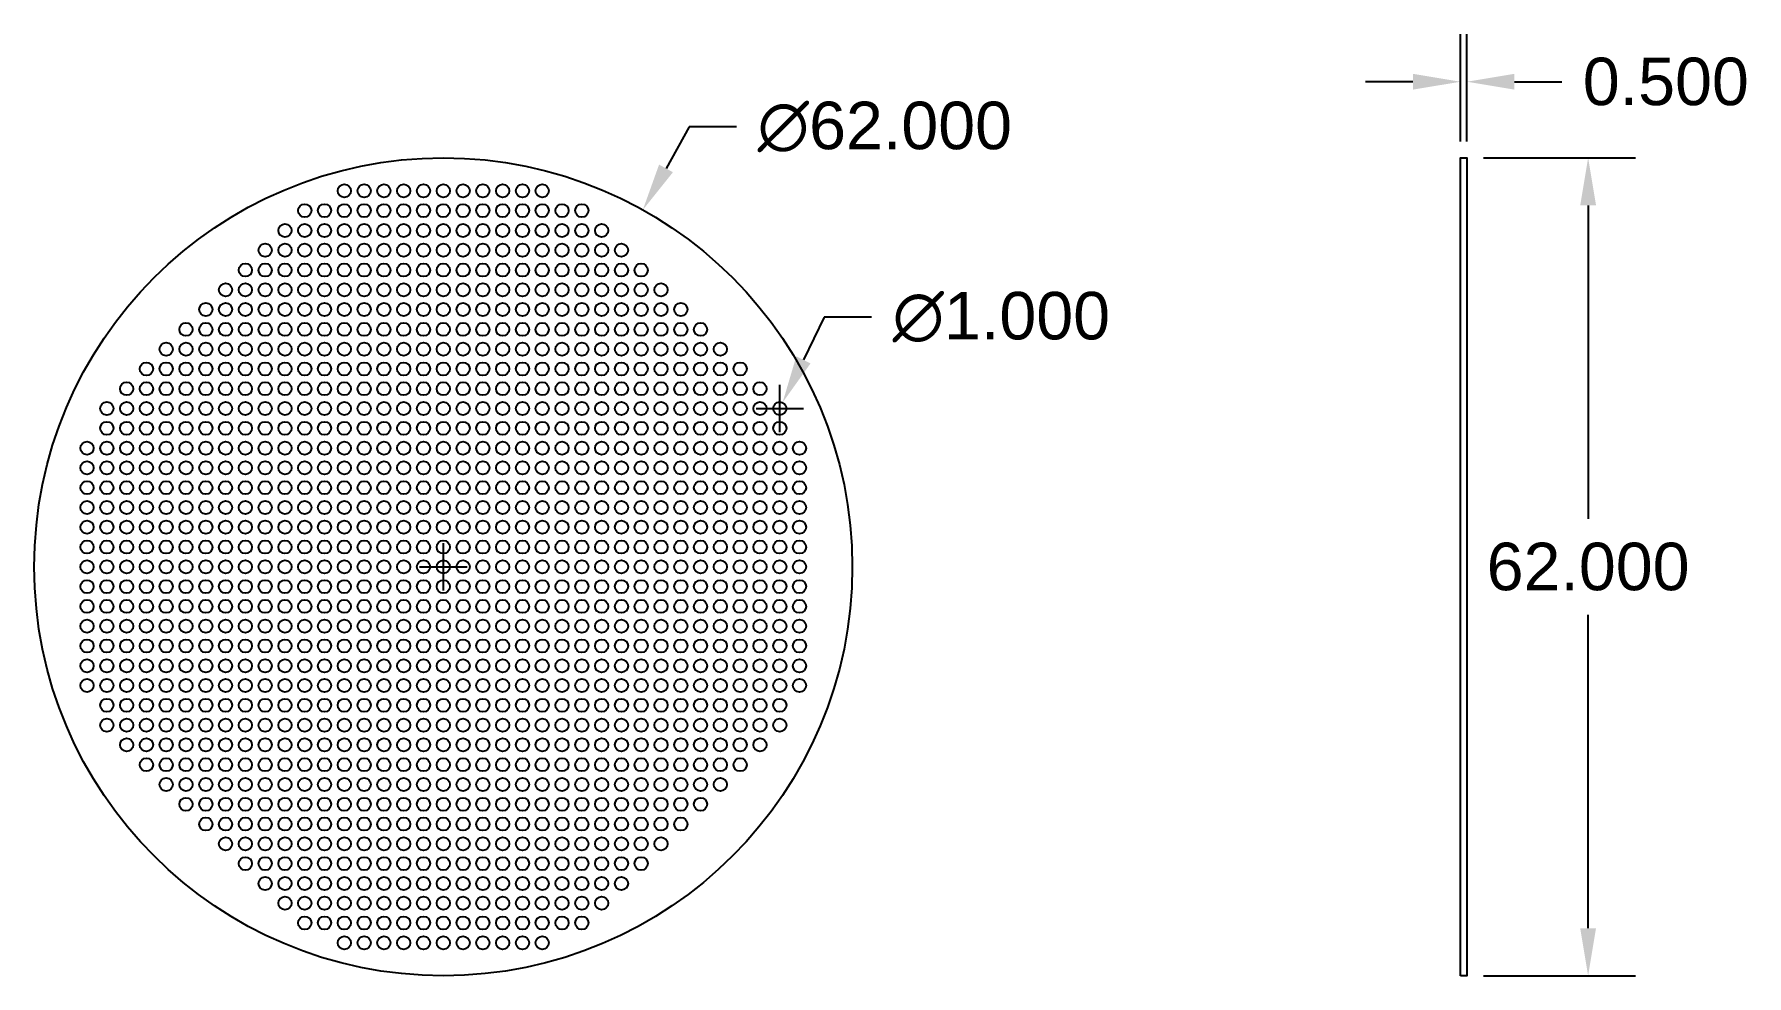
# Model space of a CAD drawing. Header units: millimetres. Extents: x 31 to 161, y 13 to 85.
import ezdxf

# ---------------------------------------------------------------- set-up
doc = ezdxf.new("R2010")
doc.units = ezdxf.units.MM
for name, color, linetype in [('Contur', 4, 'Continuous'), ('Cote', 3, 'Continuous'), ('Gauri', 6, 'Continuous')]:
    doc.layers.add(name, color=color, linetype=linetype)
doc.styles.get("Standard").update_dxf_attribs({"font": 'Arial.ttf'})
doc.dimstyles.get("Standard").update_dxf_attribs({"dimscale": 20, "dimtxt": 0.18, "dimasz": 0.18, "dimexe": 0.18, "dimexo": 0.0625, "dimgap": 0.09, "dimtad": 0, "dimtih": 1, "dimtoh": 1, "dimdec": 3, "dimzin": 0, "dimdsep": 46, "dimtxsty": 'Standard', "dimcen": 0.09, "dimadec": 0, "dimazin": 0, "dimtfac": 1, "dimtdec": 3, "dimtofl": 0, "dimtmove": 0, "dimatfit": 3, "dimfxl": 1, "dimtolj": 1, "dimtzin": 0, "dimarcsym": 0})

# ---------------------------------------------------------------- blocks, each defined once
blk = doc.blocks.new('*D3')
at = {"layer": 'Cote', "color": 0, "lineweight": -2, "transparency": 16777216}
for p, q in [((80.74, 77.75), (78.99, 74.61)), ((84.34, 77.75), (80.74, 77.75)), ((62.11, 42.61), (62.11, 46.21)), ((60.31, 44.41), (63.91, 44.41))]:
    blk.add_line(p, q, dxfattribs=at)
at = {"layer": 'Cote', "color": 0, "transparency": 16777216}
blk.add_solid([(78.46, 74.9), (79.51, 74.32), (77.23, 71.47)], dxfattribs=at)
at = {"layer": 'Defpoints', "color": 0, "transparency": 16777216}
for p in [(77.23, 71.47), (46.98, 17.35)]:
    blk.add_point(p, dxfattribs=at)
at = {"layer": 'Cote', "color": 0, "transparency": 16777216, "insert": (95.57, 77.75), "char_height": 3.6, "attachment_point": 5}
blk.add_mtext('\\A1;∅62.000', dxfattribs=at)
blk = doc.blocks.new('*D4')
at = {"layer": 'Cote', "color": 0, "lineweight": -2, "transparency": 16777216}
for p, q in [((90.97, 63.33), (89.4, 60.1)), ((94.57, 63.33), (90.97, 63.33)), ((87.61, 54.61), (87.61, 58.21)), ((85.81, 56.41), (89.41, 56.41))]:
    blk.add_line(p, q, dxfattribs=at)
at = {"layer": 'Cote', "color": 0, "transparency": 16777216}
blk.add_solid([(88.86, 60.36), (89.94, 59.83), (87.82, 56.86)], dxfattribs=at)
at = {"layer": 'Defpoints', "color": 0, "transparency": 16777216}
for p in [(87.39, 55.96), (87.82, 56.86)]:
    blk.add_point(p, dxfattribs=at)
at = {"layer": 'Cote', "color": 0, "transparency": 16777216, "insert": (104.4, 63.33), "char_height": 3.6, "attachment_point": 5}
blk.add_mtext('\\A1;∅1.000', dxfattribs=at)
blk = doc.blocks.new('*D5')
at = {"layer": 'Cote', "color": 0, "lineweight": -2, "transparency": 16777216}
for p, q in [((139.19, 76.66), (139.19, 84.78)), ((139.69, 76.66), (139.69, 84.78)), ((135.59, 81.18), (131.99, 81.18)), ((143.29, 81.18), (146.89, 81.18))]:
    blk.add_line(p, q, dxfattribs=at)
at = {"layer": 'Cote', "color": 0, "transparency": 16777216}
for points in [[(135.59, 81.78), (135.59, 80.58), (139.19, 81.18)], [(143.29, 81.78), (143.29, 80.58), (139.69, 81.18)]]:
    blk.add_solid(points, dxfattribs=at)
at = {"layer": 'Defpoints', "color": 0, "transparency": 16777216}
for p in [(139.69, 81.18), (139.19, 75.41), (139.69, 75.41)]:
    blk.add_point(p, dxfattribs=at)
at = {"layer": 'Cote', "color": 0, "transparency": 16777216, "insert": (154.76, 81.18), "char_height": 3.6, "attachment_point": 5}
blk.add_mtext('\\A1;0.500', dxfattribs=at)
blk = doc.blocks.new('*D6')
at = {"layer": 'Cote', "color": 0, "lineweight": -2, "transparency": 16777216}
for p, q in [((140.94, 75.41), (152.47, 75.41)), ((148.87, 71.81), (148.87, 48.05)), ((148.87, 17.01), (148.87, 40.77)), ((140.94, 13.41), (152.47, 13.41))]:
    blk.add_line(p, q, dxfattribs=at)
at = {"layer": 'Cote', "color": 0, "transparency": 16777216}
for points in [[(148.27, 71.81), (149.47, 71.81), (148.87, 75.41)], [(148.27, 17.01), (149.47, 17.01), (148.87, 13.41)]]:
    blk.add_solid(points, dxfattribs=at)
at = {"layer": 'Defpoints', "color": 0, "transparency": 16777216}
for p in [(139.69, 75.41), (139.69, 13.41), (148.87, 13.41)]:
    blk.add_point(p, dxfattribs=at)
at = {"layer": 'Cote', "color": 0, "transparency": 16777216, "insert": (148.87, 44.41), "char_height": 3.6, "attachment_point": 5}
blk.add_mtext('\\A1;62.000', dxfattribs=at)

msp = doc.modelspace()

# ---------------------------------------------------------------- linework, layer by layer
at = {"layer": 'Contur'}
for points in [[(139.1897, 13.4085), (139.1897, 75.4085), (139.6897, 75.4085), (139.6897, 13.4085)], [(62.1057, 13.4085)]]:
    msp.add_lwpolyline(points, close=True, dxfattribs=at)
msp.add_circle((62.1057, 44.4085), 31, dxfattribs=at)
at = {"layer": 'Gauri'}
for centre in [(54.6057, 72.9085), (56.1057, 72.9085), (57.6057, 72.9085), (59.1057, 72.9085), (60.6057, 72.9085), (62.1057, 72.9085), (63.6057, 72.9085), (65.1057, 72.9085), (66.6057, 72.9085), (68.1057, 72.9085), (69.6057, 72.9085), (51.6057, 71.4085), (53.1057, 71.4085), (54.6057, 71.4085), (56.1057, 71.4085), (57.6057, 71.4085), (59.1057, 71.4085), (60.6057, 71.4085), (62.1057, 71.4085), (63.6057, 71.4085), (65.1057, 71.4085), (66.6057, 71.4085), (68.1057, 71.4085), (69.6057, 71.4085), (71.1057, 71.4085), (72.6057, 71.4085), (50.1057, 69.9085), (51.6057, 69.9085), (53.1057, 69.9085), (54.6057, 69.9085), (56.1057, 69.9085), (57.6057, 69.9085), (59.1057, 69.9085), (60.6057, 69.9085), (62.1057, 69.9085), (63.6057, 69.9085), (65.1057, 69.9085), (66.6057, 69.9085), (68.1057, 69.9085), (69.6057, 69.9085), (71.1057, 69.9085), (72.6057, 69.9085), (74.1057, 69.9085), (48.6057, 68.4085), (50.1057, 68.4085), (51.6057, 68.4085), (53.1057, 68.4085), (54.6057, 68.4085), (56.1057, 68.4085), (57.6057, 68.4085), (59.1057, 68.4085), (60.6057, 68.4085), (62.1057, 68.4085), (63.6057, 68.4085), (65.1057, 68.4085), (66.6057, 68.4085), (68.1057, 68.4085), (69.6057, 68.4085), (71.1057, 68.4085), (72.6057, 68.4085), (74.1057, 68.4085), (75.6057, 68.4085), (47.1057, 66.9085), (48.6057, 66.9085), (50.1057, 66.9085), (51.6057, 66.9085), (53.1057, 66.9085), (54.6057, 66.9085), (56.1057, 66.9085), (57.6057, 66.9085), (59.1057, 66.9085), (60.6057, 66.9085), (62.1057, 66.9085), (63.6057, 66.9085), (65.1057, 66.9085), (66.6057, 66.9085), (68.1057, 66.9085), (69.6057, 66.9085), (71.1057, 66.9085), (72.6057, 66.9085), (74.1057, 66.9085), (75.6057, 66.9085), (77.1057, 66.9085), (45.6057, 65.4085), (47.1057, 65.4085), (48.6057, 65.4085), (50.1057, 65.4085), (51.6057, 65.4085), (53.1057, 65.4085), (54.6057, 65.4085), (56.1057, 65.4085), (57.6057, 65.4085), (59.1057, 65.4085), (60.6057, 65.4085), (62.1057, 65.4085), (63.6057, 65.4085), (65.1057, 65.4085), (66.6057, 65.4085), (68.1057, 65.4085), (69.6057, 65.4085), (71.1057, 65.4085), (72.6057, 65.4085), (74.1057, 65.4085), (75.6057, 65.4085), (77.1057, 65.4085), (78.6057, 65.4085), (44.1057, 63.9085), (45.6057, 63.9085), (47.1057, 63.9085), (48.6057, 63.9085), (50.1057, 63.9085), (51.6057, 63.9085), (53.1057, 63.9085), (54.6057, 63.9085), (56.1057, 63.9085), (57.6057, 63.9085), (59.1057, 63.9085), (60.6057, 63.9085), (62.1057, 63.9085), (63.6057, 63.9085), (65.1057, 63.9085), (66.6057, 63.9085), (68.1057, 63.9085), (69.6057, 63.9085), (71.1057, 63.9085), (72.6057, 63.9085), (74.1057, 63.9085), (75.6057, 63.9085), (77.1057, 63.9085), (78.6057, 63.9085), (80.1057, 63.9085), (42.6057, 62.4085), (44.1057, 62.4085), (45.6057, 62.4085), (47.1057, 62.4085), (48.6057, 62.4085), (50.1057, 62.4085), (51.6057, 62.4085), (53.1057, 62.4085), (54.6057, 62.4085), (56.1057, 62.4085), (57.6057, 62.4085), (59.1057, 62.4085), (60.6057, 62.4085), (62.1057, 62.4085), (63.6057, 62.4085), (65.1057, 62.4085), (66.6057, 62.4085), (68.1057, 62.4085), (69.6057, 62.4085), (71.1057, 62.4085), (72.6057, 62.4085), (74.1057, 62.4085), (75.6057, 62.4085), (77.1057, 62.4085), (78.6057, 62.4085), (80.1057, 62.4085), (81.6057, 62.4085), (41.1057, 60.9085), (42.6057, 60.9085), (44.1057, 60.9085), (45.6057, 60.9085), (47.1057, 60.9085), (48.6057, 60.9085), (50.1057, 60.9085), (51.6057, 60.9085), (53.1057, 60.9085), (54.6057, 60.9085), (56.1057, 60.9085), (57.6057, 60.9085), (59.1057, 60.9085), (60.6057, 60.9085), (62.1057, 60.9085), (63.6057, 60.9085), (65.1057, 60.9085), (66.6057, 60.9085), (68.1057, 60.9085), (69.6057, 60.9085), (71.1057, 60.9085), (72.6057, 60.9085), (74.1057, 60.9085), (75.6057, 60.9085), (77.1057, 60.9085), (78.6057, 60.9085), (80.1057, 60.9085), (81.6057, 60.9085), (83.1057, 60.9085), (39.6057, 59.4085), (41.1057, 59.4085), (42.6057, 59.4085), (44.1057, 59.4085), (45.6057, 59.4085), (47.1057, 59.4085), (48.6057, 59.4085), (50.1057, 59.4085), (51.6057, 59.4085), (53.1057, 59.4085), (54.6057, 59.4085), (56.1057, 59.4085), (57.6057, 59.4085), (59.1057, 59.4085), (60.6057, 59.4085), (62.1057, 59.4085), (63.6057, 59.4085), (65.1057, 59.4085), (66.6057, 59.4085), (68.1057, 59.4085), (69.6057, 59.4085), (71.1057, 59.4085), (72.6057, 59.4085), (74.1057, 59.4085), (75.6057, 59.4085), (77.1057, 59.4085), (78.6057, 59.4085), (80.1057, 59.4085), (81.6057, 59.4085), (83.1057, 59.4085), (84.6057, 59.4085), (38.1057, 57.9085), (39.6057, 57.9085), (41.1057, 57.9085), (42.6057, 57.9085), (44.1057, 57.9085), (45.6057, 57.9085), (47.1057, 57.9085), (48.6057, 57.9085), (50.1057, 57.9085), (51.6057, 57.9085), (53.1057, 57.9085), (54.6057, 57.9085), (56.1057, 57.9085), (57.6057, 57.9085), (59.1057, 57.9085), (60.6057, 57.9085), (62.1057, 57.9085), (63.6057, 57.9085), (65.1057, 57.9085), (66.6057, 57.9085), (68.1057, 57.9085), (69.6057, 57.9085), (71.1057, 57.9085), (72.6057, 57.9085), (74.1057, 57.9085), (75.6057, 57.9085), (77.1057, 57.9085), (78.6057, 57.9085), (80.1057, 57.9085), (81.6057, 57.9085), (83.1057, 57.9085), (84.6057, 57.9085), (86.1057, 57.9085), (36.6057, 56.4085), (38.1057, 56.4085), (39.6057, 56.4085), (41.1057, 56.4085), (42.6057, 56.4085), (44.1057, 56.4085), (45.6057, 56.4085), (47.1057, 56.4085), (48.6057, 56.4085), (50.1057, 56.4085), (51.6057, 56.4085), (53.1057, 56.4085), (54.6057, 56.4085), (56.1057, 56.4085), (57.6057, 56.4085), (59.1057, 56.4085), (60.6057, 56.4085), (62.1057, 56.4085), (63.6057, 56.4085), (65.1057, 56.4085), (66.6057, 56.4085), (68.1057, 56.4085), (69.6057, 56.4085), (71.1057, 56.4085), (72.6057, 56.4085), (74.1057, 56.4085), (75.6057, 56.4085), (77.1057, 56.4085), (78.6057, 56.4085), (80.1057, 56.4085), (81.6057, 56.4085), (83.1057, 56.4085), (84.6057, 56.4085), (86.1057, 56.4085), (87.6057, 56.4085), (36.6057, 54.9085), (38.1057, 54.9085), (39.6057, 54.9085), (41.1057, 54.9085), (42.6057, 54.9085), (44.1057, 54.9085), (45.6057, 54.9085), (47.1057, 54.9085), (48.6057, 54.9085), (50.1057, 54.9085), (51.6057, 54.9085), (53.1057, 54.9085), (54.6057, 54.9085), (56.1057, 54.9085), (57.6057, 54.9085), (59.1057, 54.9085), (60.6057, 54.9085), (62.1057, 54.9085), (63.6057, 54.9085), (65.1057, 54.9085), (66.6057, 54.9085), (68.1057, 54.9085), (69.6057, 54.9085), (71.1057, 54.9085), (72.6057, 54.9085), (74.1057, 54.9085), (75.6057, 54.9085), (77.1057, 54.9085), (78.6057, 54.9085), (80.1057, 54.9085), (81.6057, 54.9085), (83.1057, 54.9085), (84.6057, 54.9085), (86.1057, 54.9085), (87.6057, 54.9085), (35.1057, 53.4085), (36.6057, 53.4085), (38.1057, 53.4085), (39.6057, 53.4085), (41.1057, 53.4085), (42.6057, 53.4085), (44.1057, 53.4085), (45.6057, 53.4085), (47.1057, 53.4085), (48.6057, 53.4085), (50.1057, 53.4085), (51.6057, 53.4085), (53.1057, 53.4085), (54.6057, 53.4085), (56.1057, 53.4085), (57.6057, 53.4085), (59.1057, 53.4085), (60.6057, 53.4085), (62.1057, 53.4085), (63.6057, 53.4085), (65.1057, 53.4085), (66.6057, 53.4085), (68.1057, 53.4085), (69.6057, 53.4085), (71.1057, 53.4085), (72.6057, 53.4085), (74.1057, 53.4085), (75.6057, 53.4085), (77.1057, 53.4085), (78.6057, 53.4085), (80.1057, 53.4085), (81.6057, 53.4085), (83.1057, 53.4085), (84.6057, 53.4085), (86.1057, 53.4085), (87.6057, 53.4085), (89.1057, 53.4085), (35.1057, 51.9085), (36.6057, 51.9085), (38.1057, 51.9085), (39.6057, 51.9085), (41.1057, 51.9085), (42.6057, 51.9085), (44.1057, 51.9085), (45.6057, 51.9085), (47.1057, 51.9085), (48.6057, 51.9085), (50.1057, 51.9085), (51.6057, 51.9085), (53.1057, 51.9085), (54.6057, 51.9085), (56.1057, 51.9085), (57.6057, 51.9085), (59.1057, 51.9085), (60.6057, 51.9085), (62.1057, 51.9085), (63.6057, 51.9085), (65.1057, 51.9085), (66.6057, 51.9085), (68.1057, 51.9085), (69.6057, 51.9085), (71.1057, 51.9085), (72.6057, 51.9085), (74.1057, 51.9085), (75.6057, 51.9085), (77.1057, 51.9085), (78.6057, 51.9085), (80.1057, 51.9085), (81.6057, 51.9085), (83.1057, 51.9085), (84.6057, 51.9085), (86.1057, 51.9085), (87.6057, 51.9085), (89.1057, 51.9085), (35.1057, 50.4085), (36.6057, 50.4085), (38.1057, 50.4085), (39.6057, 50.4085), (41.1057, 50.4085), (42.6057, 50.4085), (44.1057, 50.4085), (45.6057, 50.4085), (47.1057, 50.4085), (48.6057, 50.4085), (50.1057, 50.4085), (51.6057, 50.4085), (53.1057, 50.4085), (54.6057, 50.4085), (56.1057, 50.4085), (57.6057, 50.4085), (59.1057, 50.4085), (60.6057, 50.4085), (62.1057, 50.4085), (63.6057, 50.4085), (65.1057, 50.4085), (66.6057, 50.4085), (68.1057, 50.4085), (69.6057, 50.4085), (71.1057, 50.4085), (72.6057, 50.4085), (74.1057, 50.4085), (75.6057, 50.4085), (77.1057, 50.4085), (78.6057, 50.4085), (80.1057, 50.4085), (81.6057, 50.4085), (83.1057, 50.4085), (84.6057, 50.4085), (86.1057, 50.4085), (87.6057, 50.4085), (89.1057, 50.4085), (35.1057, 48.9085), (36.6057, 48.9085), (38.1057, 48.9085), (39.6057, 48.9085), (41.1057, 48.9085), (42.6057, 48.9085), (44.1057, 48.9085), (45.6057, 48.9085), (47.1057, 48.9085), (48.6057, 48.9085), (50.1057, 48.9085), (51.6057, 48.9085), (53.1057, 48.9085), (54.6057, 48.9085), (56.1057, 48.9085), (57.6057, 48.9085), (59.1057, 48.9085), (60.6057, 48.9085), (62.1057, 48.9085), (63.6057, 48.9085), (65.1057, 48.9085), (66.6057, 48.9085), (68.1057, 48.9085), (69.6057, 48.9085), (71.1057, 48.9085), (72.6057, 48.9085), (74.1057, 48.9085), (75.6057, 48.9085), (77.1057, 48.9085), (78.6057, 48.9085), (80.1057, 48.9085), (81.6057, 48.9085), (83.1057, 48.9085), (84.6057, 48.9085), (86.1057, 48.9085), (87.6057, 48.9085), (89.1057, 48.9085), (35.1057, 47.4085), (36.6057, 47.4085), (38.1057, 47.4085), (39.6057, 47.4085), (41.1057, 47.4085), (42.6057, 47.4085), (44.1057, 47.4085), (45.6057, 47.4085), (47.1057, 47.4085), (48.6057, 47.4085), (50.1057, 47.4085), (51.6057, 47.4085), (53.1057, 47.4085), (54.6057, 47.4085), (56.1057, 47.4085), (57.6057, 47.4085), (59.1057, 47.4085), (60.6057, 47.4085), (62.1057, 47.4085), (63.6057, 47.4085), (65.1057, 47.4085), (66.6057, 47.4085), (68.1057, 47.4085), (69.6057, 47.4085), (71.1057, 47.4085), (72.6057, 47.4085), (74.1057, 47.4085), (75.6057, 47.4085), (77.1057, 47.4085), (78.6057, 47.4085), (80.1057, 47.4085), (81.6057, 47.4085), (83.1057, 47.4085), (84.6057, 47.4085), (86.1057, 47.4085), (87.6057, 47.4085), (89.1057, 47.4085), (35.1057, 45.9085), (36.6057, 45.9085), (38.1057, 45.9085), (39.6057, 45.9085), (41.1057, 45.9085), (42.6057, 45.9085), (44.1057, 45.9085), (45.6057, 45.9085), (47.1057, 45.9085), (48.6057, 45.9085), (50.1057, 45.9085), (51.6057, 45.9085), (53.1057, 45.9085), (54.6057, 45.9085), (56.1057, 45.9085), (57.6057, 45.9085), (59.1057, 45.9085), (60.6057, 45.9085), (62.1057, 45.9085), (63.6057, 45.9085), (65.1057, 45.9085), (66.6057, 45.9085), (68.1057, 45.9085), (69.6057, 45.9085), (71.1057, 45.9085), (72.6057, 45.9085), (74.1057, 45.9085), (75.6057, 45.9085), (77.1057, 45.9085), (78.6057, 45.9085), (80.1057, 45.9085), (81.6057, 45.9085), (83.1057, 45.9085), (84.6057, 45.9085), (86.1057, 45.9085), (87.6057, 45.9085), (89.1057, 45.9085), (35.1057, 44.4085), (36.6057, 44.4085), (38.1057, 44.4085), (39.6057, 44.4085), (41.1057, 44.4085), (42.6057, 44.4085), (44.1057, 44.4085), (45.6057, 44.4085), (47.1057, 44.4085), (48.6057, 44.4085), (50.1057, 44.4085), (51.6057, 44.4085), (53.1057, 44.4085), (54.6057, 44.4085), (56.1057, 44.4085), (57.6057, 44.4085), (59.1057, 44.4085), (60.6057, 44.4085), (62.1057, 44.4085), (63.6057, 44.4085), (65.1057, 44.4085), (66.6057, 44.4085), (68.1057, 44.4085), (69.6057, 44.4085), (71.1057, 44.4085), (72.6057, 44.4085), (74.1057, 44.4085), (75.6057, 44.4085), (77.1057, 44.4085), (78.6057, 44.4085), (80.1057, 44.4085), (81.6057, 44.4085), (83.1057, 44.4085), (84.6057, 44.4085), (86.1057, 44.4085), (87.6057, 44.4085), (89.1057, 44.4085), (35.1057, 42.9085), (36.6057, 42.9085), (38.1057, 42.9085), (39.6057, 42.9085), (41.1057, 42.9085), (42.6057, 42.9085), (44.1057, 42.9085), (45.6057, 42.9085), (47.1057, 42.9085), (48.6057, 42.9085), (50.1057, 42.9085), (51.6057, 42.9085), (53.1057, 42.9085), (54.6057, 42.9085), (56.1057, 42.9085), (57.6057, 42.9085), (59.1057, 42.9085), (60.6057, 42.9085), (62.1057, 42.9085), (63.6057, 42.9085), (65.1057, 42.9085), (66.6057, 42.9085), (68.1057, 42.9085), (69.6057, 42.9085), (71.1057, 42.9085), (72.6057, 42.9085), (74.1057, 42.9085), (75.6057, 42.9085), (77.1057, 42.9085), (78.6057, 42.9085), (80.1057, 42.9085), (81.6057, 42.9085), (83.1057, 42.9085), (84.6057, 42.9085), (86.1057, 42.9085), (87.6057, 42.9085), (89.1057, 42.9085), (35.1057, 41.4085), (36.6057, 41.4085), (38.1057, 41.4085), (39.6057, 41.4085), (41.1057, 41.4085), (42.6057, 41.4085), (44.1057, 41.4085), (45.6057, 41.4085), (47.1057, 41.4085), (48.6057, 41.4085), (50.1057, 41.4085), (51.6057, 41.4085), (53.1057, 41.4085), (54.6057, 41.4085), (56.1057, 41.4085), (57.6057, 41.4085), (59.1057, 41.4085), (60.6057, 41.4085), (62.1057, 41.4085), (63.6057, 41.4085), (65.1057, 41.4085), (66.6057, 41.4085), (68.1057, 41.4085), (69.6057, 41.4085), (71.1057, 41.4085), (72.6057, 41.4085), (74.1057, 41.4085), (75.6057, 41.4085), (77.1057, 41.4085), (78.6057, 41.4085), (80.1057, 41.4085), (81.6057, 41.4085), (83.1057, 41.4085), (84.6057, 41.4085), (86.1057, 41.4085), (87.6057, 41.4085), (89.1057, 41.4085), (35.1057, 39.9085), (36.6057, 39.9085), (38.1057, 39.9085), (39.6057, 39.9085), (41.1057, 39.9085), (42.6057, 39.9085), (44.1057, 39.9085), (45.6057, 39.9085), (47.1057, 39.9085), (48.6057, 39.9085), (50.1057, 39.9085), (51.6057, 39.9085), (53.1057, 39.9085), (54.6057, 39.9085), (56.1057, 39.9085), (57.6057, 39.9085), (59.1057, 39.9085), (60.6057, 39.9085), (62.1057, 39.9085), (63.6057, 39.9085), (65.1057, 39.9085), (66.6057, 39.9085), (68.1057, 39.9085), (69.6057, 39.9085), (71.1057, 39.9085), (72.6057, 39.9085), (74.1057, 39.9085), (75.6057, 39.9085), (77.1057, 39.9085), (78.6057, 39.9085), (80.1057, 39.9085), (81.6057, 39.9085), (83.1057, 39.9085), (84.6057, 39.9085), (86.1057, 39.9085), (87.6057, 39.9085), (89.1057, 39.9085), (35.1057, 38.4085), (36.6057, 38.4085), (38.1057, 38.4085), (39.6057, 38.4085), (41.1057, 38.4085), (42.6057, 38.4085), (44.1057, 38.4085), (45.6057, 38.4085), (47.1057, 38.4085), (48.6057, 38.4085), (50.1057, 38.4085), (51.6057, 38.4085), (53.1057, 38.4085), (54.6057, 38.4085), (56.1057, 38.4085), (57.6057, 38.4085), (59.1057, 38.4085), (60.6057, 38.4085), (62.1057, 38.4085), (63.6057, 38.4085), (65.1057, 38.4085), (66.6057, 38.4085), (68.1057, 38.4085), (69.6057, 38.4085), (71.1057, 38.4085), (72.6057, 38.4085), (74.1057, 38.4085), (75.6057, 38.4085), (77.1057, 38.4085), (78.6057, 38.4085), (80.1057, 38.4085), (81.6057, 38.4085), (83.1057, 38.4085), (84.6057, 38.4085), (86.1057, 38.4085), (87.6057, 38.4085), (89.1057, 38.4085), (35.1057, 36.9085), (36.6057, 36.9085), (38.1057, 36.9085), (39.6057, 36.9085), (41.1057, 36.9085), (42.6057, 36.9085), (44.1057, 36.9085), (45.6057, 36.9085), (47.1057, 36.9085), (48.6057, 36.9085), (50.1057, 36.9085), (51.6057, 36.9085), (53.1057, 36.9085), (54.6057, 36.9085), (56.1057, 36.9085), (57.6057, 36.9085), (59.1057, 36.9085), (60.6057, 36.9085), (62.1057, 36.9085), (63.6057, 36.9085), (65.1057, 36.9085), (66.6057, 36.9085), (68.1057, 36.9085), (69.6057, 36.9085), (71.1057, 36.9085), (72.6057, 36.9085), (74.1057, 36.9085), (75.6057, 36.9085), (77.1057, 36.9085), (78.6057, 36.9085), (80.1057, 36.9085), (81.6057, 36.9085), (83.1057, 36.9085), (84.6057, 36.9085), (86.1057, 36.9085), (87.6057, 36.9085), (89.1057, 36.9085), (35.1057, 35.4085), (36.6057, 35.4085), (38.1057, 35.4085), (39.6057, 35.4085), (41.1057, 35.4085), (42.6057, 35.4085), (44.1057, 35.4085), (45.6057, 35.4085), (47.1057, 35.4085), (48.6057, 35.4085), (50.1057, 35.4085), (51.6057, 35.4085), (53.1057, 35.4085), (54.6057, 35.4085), (56.1057, 35.4085), (57.6057, 35.4085), (59.1057, 35.4085), (60.6057, 35.4085), (62.1057, 35.4085), (63.6057, 35.4085), (65.1057, 35.4085), (66.6057, 35.4085), (68.1057, 35.4085), (69.6057, 35.4085), (71.1057, 35.4085), (72.6057, 35.4085), (74.1057, 35.4085), (75.6057, 35.4085), (77.1057, 35.4085), (78.6057, 35.4085), (80.1057, 35.4085), (81.6057, 35.4085), (83.1057, 35.4085), (84.6057, 35.4085), (86.1057, 35.4085), (87.6057, 35.4085), (89.1057, 35.4085), (36.6057, 33.9085), (38.1057, 33.9085), (39.6057, 33.9085), (41.1057, 33.9085), (42.6057, 33.9085), (44.1057, 33.9085), (45.6057, 33.9085), (47.1057, 33.9085), (48.6057, 33.9085), (50.1057, 33.9085), (51.6057, 33.9085), (53.1057, 33.9085), (54.6057, 33.9085), (56.1057, 33.9085), (57.6057, 33.9085), (59.1057, 33.9085), (60.6057, 33.9085), (62.1057, 33.9085), (63.6057, 33.9085), (65.1057, 33.9085), (66.6057, 33.9085), (68.1057, 33.9085), (69.6057, 33.9085), (71.1057, 33.9085), (72.6057, 33.9085), (74.1057, 33.9085), (75.6057, 33.9085), (77.1057, 33.9085), (78.6057, 33.9085), (80.1057, 33.9085), (81.6057, 33.9085), (83.1057, 33.9085), (84.6057, 33.9085), (86.1057, 33.9085), (87.6057, 33.9085), (36.6057, 32.4085), (38.1057, 32.4085), (39.6057, 32.4085), (41.1057, 32.4085), (42.6057, 32.4085), (44.1057, 32.4085), (45.6057, 32.4085), (47.1057, 32.4085), (48.6057, 32.4085), (50.1057, 32.4085), (51.6057, 32.4085), (53.1057, 32.4085), (54.6057, 32.4085), (56.1057, 32.4085), (57.6057, 32.4085), (59.1057, 32.4085), (60.6057, 32.4085), (62.1057, 32.4085), (63.6057, 32.4085), (65.1057, 32.4085), (66.6057, 32.4085), (68.1057, 32.4085), (69.6057, 32.4085), (71.1057, 32.4085), (72.6057, 32.4085), (74.1057, 32.4085), (75.6057, 32.4085), (77.1057, 32.4085), (78.6057, 32.4085), (80.1057, 32.4085), (81.6057, 32.4085), (83.1057, 32.4085), (84.6057, 32.4085), (86.1057, 32.4085), (87.6057, 32.4085), (38.1057, 30.9085), (39.6057, 30.9085), (41.1057, 30.9085), (42.6057, 30.9085), (44.1057, 30.9085), (45.6057, 30.9085), (47.1057, 30.9085), (48.6057, 30.9085), (50.1057, 30.9085), (51.6057, 30.9085), (53.1057, 30.9085), (54.6057, 30.9085), (56.1057, 30.9085), (57.6057, 30.9085), (59.1057, 30.9085), (60.6057, 30.9085), (62.1057, 30.9085), (63.6057, 30.9085), (65.1057, 30.9085), (66.6057, 30.9085), (68.1057, 30.9085), (69.6057, 30.9085), (71.1057, 30.9085), (72.6057, 30.9085), (74.1057, 30.9085), (75.6057, 30.9085), (77.1057, 30.9085), (78.6057, 30.9085), (80.1057, 30.9085), (81.6057, 30.9085), (83.1057, 30.9085), (84.6057, 30.9085), (86.1057, 30.9085), (39.6057, 29.4085), (41.1057, 29.4085), (42.6057, 29.4085), (44.1057, 29.4085), (45.6057, 29.4085), (47.1057, 29.4085), (48.6057, 29.4085), (50.1057, 29.4085), (51.6057, 29.4085), (53.1057, 29.4085), (54.6057, 29.4085), (56.1057, 29.4085), (57.6057, 29.4085), (59.1057, 29.4085), (60.6057, 29.4085), (62.1057, 29.4085), (63.6057, 29.4085), (65.1057, 29.4085), (66.6057, 29.4085), (68.1057, 29.4085), (69.6057, 29.4085), (71.1057, 29.4085), (72.6057, 29.4085), (74.1057, 29.4085), (75.6057, 29.4085), (77.1057, 29.4085), (78.6057, 29.4085), (80.1057, 29.4085), (81.6057, 29.4085), (83.1057, 29.4085), (84.6057, 29.4085), (41.1057, 27.9085), (42.6057, 27.9085), (44.1057, 27.9085), (45.6057, 27.9085), (47.1057, 27.9085), (48.6057, 27.9085), (50.1057, 27.9085), (51.6057, 27.9085), (53.1057, 27.9085), (54.6057, 27.9085), (56.1057, 27.9085), (57.6057, 27.9085), (59.1057, 27.9085), (60.6057, 27.9085), (62.1057, 27.9085), (63.6057, 27.9085), (65.1057, 27.9085), (66.6057, 27.9085), (68.1057, 27.9085), (69.6057, 27.9085), (71.1057, 27.9085), (72.6057, 27.9085), (74.1057, 27.9085), (75.6057, 27.9085), (77.1057, 27.9085), (78.6057, 27.9085), (80.1057, 27.9085), (81.6057, 27.9085), (83.1057, 27.9085), (42.6057, 26.4085), (44.1057, 26.4085), (45.6057, 26.4085), (47.1057, 26.4085), (48.6057, 26.4085), (50.1057, 26.4085), (51.6057, 26.4085), (53.1057, 26.4085), (54.6057, 26.4085), (56.1057, 26.4085), (57.6057, 26.4085), (59.1057, 26.4085), (60.6057, 26.4085), (62.1057, 26.4085), (63.6057, 26.4085), (65.1057, 26.4085), (66.6057, 26.4085), (68.1057, 26.4085), (69.6057, 26.4085), (71.1057, 26.4085), (72.6057, 26.4085), (74.1057, 26.4085), (75.6057, 26.4085), (77.1057, 26.4085), (78.6057, 26.4085), (80.1057, 26.4085), (81.6057, 26.4085), (44.1057, 24.9085), (45.6057, 24.9085), (47.1057, 24.9085), (48.6057, 24.9085), (50.1057, 24.9085), (51.6057, 24.9085), (53.1057, 24.9085), (54.6057, 24.9085), (56.1057, 24.9085), (57.6057, 24.9085), (59.1057, 24.9085), (60.6057, 24.9085), (62.1057, 24.9085), (63.6057, 24.9085), (65.1057, 24.9085), (66.6057, 24.9085), (68.1057, 24.9085), (69.6057, 24.9085), (71.1057, 24.9085), (72.6057, 24.9085), (74.1057, 24.9085), (75.6057, 24.9085), (77.1057, 24.9085), (78.6057, 24.9085), (80.1057, 24.9085), (45.6057, 23.4085), (47.1057, 23.4085), (48.6057, 23.4085), (50.1057, 23.4085), (51.6057, 23.4085), (53.1057, 23.4085), (54.6057, 23.4085), (56.1057, 23.4085), (57.6057, 23.4085), (59.1057, 23.4085), (60.6057, 23.4085), (62.1057, 23.4085), (63.6057, 23.4085), (65.1057, 23.4085), (66.6057, 23.4085), (68.1057, 23.4085), (69.6057, 23.4085), (71.1057, 23.4085), (72.6057, 23.4085), (74.1057, 23.4085), (75.6057, 23.4085), (77.1057, 23.4085), (78.6057, 23.4085), (47.1057, 21.9085), (48.6057, 21.9085), (50.1057, 21.9085), (51.6057, 21.9085), (53.1057, 21.9085), (54.6057, 21.9085), (56.1057, 21.9085), (57.6057, 21.9085), (59.1057, 21.9085), (60.6057, 21.9085), (62.1057, 21.9085), (63.6057, 21.9085), (65.1057, 21.9085), (66.6057, 21.9085), (68.1057, 21.9085), (69.6057, 21.9085), (71.1057, 21.9085), (72.6057, 21.9085), (74.1057, 21.9085), (75.6057, 21.9085), (77.1057, 21.9085), (48.6057, 20.4085), (50.1057, 20.4085), (51.6057, 20.4085), (53.1057, 20.4085), (54.6057, 20.4085), (56.1057, 20.4085), (57.6057, 20.4085), (59.1057, 20.4085), (60.6057, 20.4085), (62.1057, 20.4085), (63.6057, 20.4085), (65.1057, 20.4085), (66.6057, 20.4085), (68.1057, 20.4085), (69.6057, 20.4085), (71.1057, 20.4085), (72.6057, 20.4085), (74.1057, 20.4085), (75.6057, 20.4085), (50.1057, 18.9085), (51.6057, 18.9085), (53.1057, 18.9085), (54.6057, 18.9085), (56.1057, 18.9085), (57.6057, 18.9085), (59.1057, 18.9085), (60.6057, 18.9085), (62.1057, 18.9085), (63.6057, 18.9085), (65.1057, 18.9085), (66.6057, 18.9085), (68.1057, 18.9085), (69.6057, 18.9085), (71.1057, 18.9085), (72.6057, 18.9085), (74.1057, 18.9085), (51.6057, 17.4085), (53.1057, 17.4085), (54.6057, 17.4085), (56.1057, 17.4085), (57.6057, 17.4085), (59.1057, 17.4085), (60.6057, 17.4085), (62.1057, 17.4085), (63.6057, 17.4085), (65.1057, 17.4085), (66.6057, 17.4085), (68.1057, 17.4085), (69.6057, 17.4085), (71.1057, 17.4085), (72.6057, 17.4085), (54.6057, 15.9085), (56.1057, 15.9085), (57.6057, 15.9085), (59.1057, 15.9085), (60.6057, 15.9085), (62.1057, 15.9085), (63.6057, 15.9085), (65.1057, 15.9085), (66.6057, 15.9085), (68.1057, 15.9085), (69.6057, 15.9085)]:
    msp.add_circle(centre, 0.5, dxfattribs=at)

# ---------------------------------------------------------------- dimensions: what is measured, and where the dimension line sits
at = {"layer": 'Cote'}
dim = msp.add_linear_dim(base=(139.6897, 81.1806), p1=(139.1897, 75.4085), p2=(139.6897, 75.4085), dimstyle='Standard', dxfattribs=at)
dim.commit()
dim.dimension.update_dxf_attribs({"geometry": '*D5', "text_midpoint": (154.7577, 81.1806)})
for p1, p2, picture, middle in [((46.9813, 17.3483), (77.2301, 71.4687), '*D3', (95.5677, 77.7536)), ((87.3869, 55.9589), (87.8245, 56.8581), '*D4', (104.401, 63.3324))]:
    dim = msp.add_diameter_dim_2p(p1=p1, p2=p2, dimstyle='Standard', dxfattribs=at)
    dim.commit()
    dim.dimension.update_dxf_attribs({"geometry": picture, "text_midpoint": middle, "dimtype": 163})
dim = msp.add_linear_dim(base=(148.8656, 13.4085), p1=(139.6897, 75.4085), p2=(139.6897, 13.4085), angle=90, dimstyle='Standard', dxfattribs=at)
dim.commit()
dim.dimension.update_dxf_attribs({"geometry": '*D6', "text_midpoint": (148.8656, 44.4085), "dimtype": 160})

doc.saveas('drawing.dxf')
